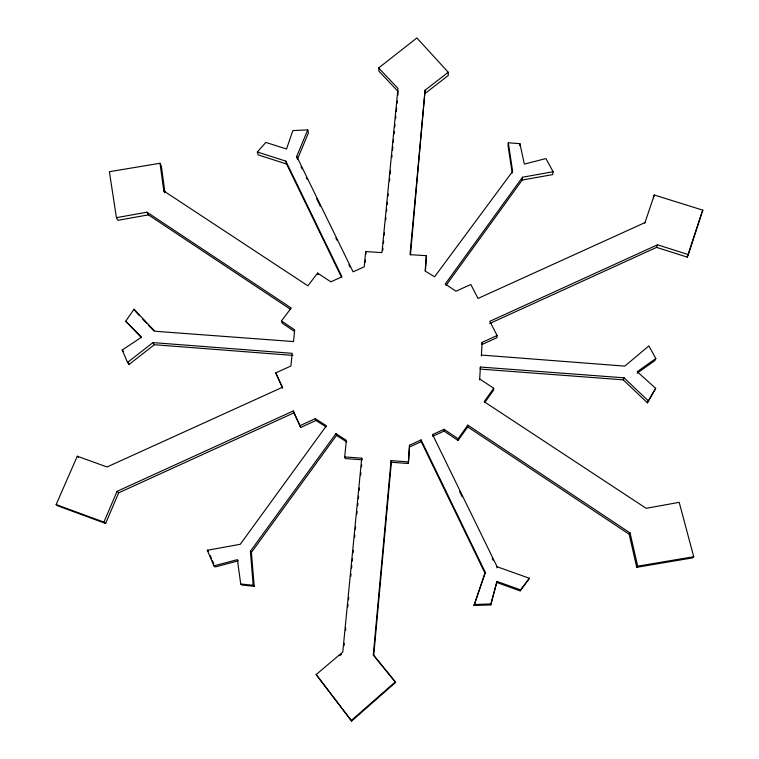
<?xml version="1.0" encoding="UTF-8"?>
<svg xmlns="http://www.w3.org/2000/svg" width="759" height="759" viewBox="0 0 759 759"><rect width="100%" height="100%" fill="white"/><g stroke="black" fill="none" stroke-linecap="round" stroke-linejoin="round"><path stroke-width="1.14" d="M444.081 431.055L432.658 436.34L432.564 434.594L444.034 429.29L444.081 431.055L458.075 440.495L458.104 438.768L467.8 425.144L630.074 532.941L637.664 566.167L636.735 567.305L629.192 534.241L467.724 426.928L467.8 425.144M479.641 379.908L480.39 367.043L624.069 377.811L648.357 400.932L647.408 402.839L623.243 379.823L480.257 369.092L480.39 367.043M481.348 356.018L482.136 342.366L497.107 335.516L489.802 321.323L657.522 244.806L688.337 254.588L702.862 210.167L654.305 195.016L644.808 223.07M482.136 342.366L482.003 344.52L496.898 337.698L497.107 335.516M408.162 461.889L391.075 460.628L391.378 462.25L408.38 463.512L409.547 445.22L421.065 439.907L485.305 572.333L474.033 605.483L490.703 604.914L496.984 581.432L520.541 589.876L529.421 578.292L497.098 566.755L432.564 434.594M408.38 463.512L409.547 445.22M398.238 91.621L378.959 71.213L378.627 67.968L416.871 37.95L448.246 72.257L425.078 90.198L410.05 254.654L426.397 255.707L425.116 271.058L434.594 276.779L512.638 171.373L508.312 142.777L519.915 143.679L524.346 164.096L545.892 158.555L553.14 171.743L552.675 174.608L522.192 180.054L445.979 285.46M425.448 271.162L426.397 255.707M508.312 142.777L508.056 145.747L512.192 173.09M326.104 426.966L315.962 420.477L300.706 427.459L299.966 425.685L315.298 418.664L326.417 425.78L240.252 544.298L207.302 550.256L213.924 565.844L237.387 559.639L240.717 583.984L241.77 585.028L254.208 586.309L253.212 585.274L250.385 551.262L335.933 433.655L346.332 440.315L344.719 456.918L361.73 458.18L342.783 652.038L316.152 674.561L351.635 721.05L395.61 682.426L373.305 654.875L391.075 460.628M373.713 655.577L391.378 462.25M410.458 254.815L425.078 90.198M378.627 67.968L397.991 88.452L381.948 252.614L365.667 251.561L364.187 266.855L353.077 271.845L296.703 156.382L307.774 129.903L292.832 130.586L286.532 149.02L265.83 142.398L257.329 151.999L258.212 154.912L286.608 164.029L341.446 277.111M365.278 262.291L365.506 259.948M344.036 645.691L344.263 643.338M345.525 630.397L345.753 628.044M347.821 606.868L348.049 604.515M348.514 599.809L348.742 597.456M350.81 576.28L351.037 573.927M351.607 568.045L351.834 565.692M352.299 560.986L352.527 558.633M353.106 552.751L353.333 550.398M354.595 537.457L354.823 535.104M355.402 529.222L355.629 526.869M356.891 513.928L357.119 511.575M357.698 505.693L357.925 503.34M358.381 498.635L358.609 496.282M359.187 490.399L359.415 488.046M360.677 475.106L360.904 472.753M361.483 466.87L361.711 464.517M382.745 250.432L382.972 248.079M383.428 243.373L383.656 241.02M384.234 235.138L384.462 232.785M385.724 219.844L385.952 217.491M386.53 211.609L386.758 209.256M387.213 204.55L387.441 202.198M388.02 196.315L388.247 193.962M389.509 181.022L389.737 178.669M390.202 173.963L390.543 170.433M391.805 157.502L392.033 155.149M392.498 150.443L392.839 146.914M393.295 142.208L393.532 139.855M394.101 133.973L394.329 131.62M394.794 126.914L395.022 124.561M395.591 118.679L395.828 116.326M396.283 111.62L396.625 108.091M397.09 103.385L397.318 101.032M397.887 95.15L398.114 92.797M479.707 378.997L493.729 388.257L493.53 390.211L484.697 402.631M519.716 145.662L519.915 143.679M522.192 180.054L522.515 177.217L553.14 171.743M474.033 605.483L485.305 572.333M496.87 567.884L497.098 566.755M490.703 604.914L496.984 581.432M489.621 323.562L656.554 247.387L687.227 257.121L701.335 214M496.766 582.495L520.2 590.891L520.541 589.876M653.366 197.795L654.305 195.016M529.421 578.292L520.2 590.891M656.554 247.387L657.522 244.806M623.243 379.823L624.069 377.811M293.221 410.989L293.989 412.83L118.679 492.828L105.634 523.454L103.917 522.126L117.038 491.358L293.221 410.989L299.966 425.685M701.696 212.89L702.862 210.167M105.634 523.454L58.073 505.978L56.138 504.574L77.285 456.225L107.038 466.975L282.367 387.327L275.754 372.887L290.925 366.009L292.168 353.324L152.948 342.594L127.512 362.432L129.049 364.481L154.362 344.719L292.936 355.411M687.227 257.121L688.337 254.588M481.415 355.07L624.78 366.113L648.879 345.905L655.814 358.533L654.837 360.629L637.237 373.096M655.814 358.533L637.209 371.711L655.662 388.314L647.408 402.839M648.357 400.932L655.662 388.314M629.192 534.241L630.074 532.941M141.373 337.632L125.719 321.228L134.02 309.226L154.798 331.247L293.524 341.559L294.672 329.871L281.409 320.934L291.247 308.031L146.99 212.207L116.44 217.662L109.381 171.705L160.007 163.261L161.335 166.117L164.978 192.577M493.729 388.257L484.166 401.691L646.156 508.321L679.191 502.335L693.726 556.717L692.512 557.903L636.735 567.305M458.075 440.495L467.724 426.928M522.515 177.217L445.248 284.027L456.017 291.209L470.827 284.492L478.018 298.448L644.97 222.605M254.208 586.309L251.39 552.457L336.503 435.4L335.933 433.655M257.329 151.999L285.849 161.145L341.958 276.826L330.82 281.826L317.594 273.088L307.888 285.811L163.811 190.974L160.007 163.261M351.113 720.68L395.316 681.857L373.305 654.875M339.814 655.738L341.578 654.239M425.211 93.366L448.265 75.492L448.246 72.257M127.512 362.432L122.227 350.003L141.572 337.157L125.719 321.228M409.765 446.918L421.217 441.624L421.065 439.907M238.459 560.797L215.11 566.973L213.924 565.844M290.042 309.008L148.394 214.863L117.977 220.3L116.44 217.662M637.664 566.167L693.726 556.717M474.138 604.525L490.902 603.955M240.717 583.984L253.212 585.274M56.138 504.574L103.917 522.126M336.503 435.4L346.854 442.032M444.034 429.29L458.104 438.768M294.473 331.427L282.215 323.163L281.409 320.934M316.152 674.561L351.635 721.05M77.285 456.225L78.5 457.307M117.038 491.358L118.679 492.828M207.302 550.256L208.516 551.451M135.519 311.494L139.495 315.716M142.683 319.084L146.658 323.296M148.252 324.985L153.821 330.886M250.385 551.262L251.39 552.457M122.227 350.003L123.271 351.398M152.948 342.594L154.362 344.719M134.02 309.226L135.017 310.744M146.99 212.207L148.394 214.863M395.316 681.857L395.61 682.426M301.048 166.733L302.091 168.859M306.247 177.378L307.291 179.513M316.645 198.678L320.279 206.135M335.876 238.079L336.92 240.205M348.874 264.701L349.908 266.826M459.584 491.5L462.174 496.803M492.211 558.339L493.246 560.465M421.217 441.624L485.134 573.434M163.811 190.974L164.694 192.805M282.718 388.238L275.754 372.887M293.989 412.83L300.706 427.459M128.176 362.413L129.049 364.481M210.271 555.597L211.59 558.7M212.473 560.768L213.791 563.871M315.298 418.664L315.962 420.477M344.719 456.918L345.25 458.559L362.176 459.812L361.73 458.18M285.849 161.145L286.608 164.029M317.594 273.088L318.021 274.711M296.703 156.382L297.414 159.276L308.439 132.901L307.774 129.903M365.667 251.561L366.075 254.094"/></g></svg>
